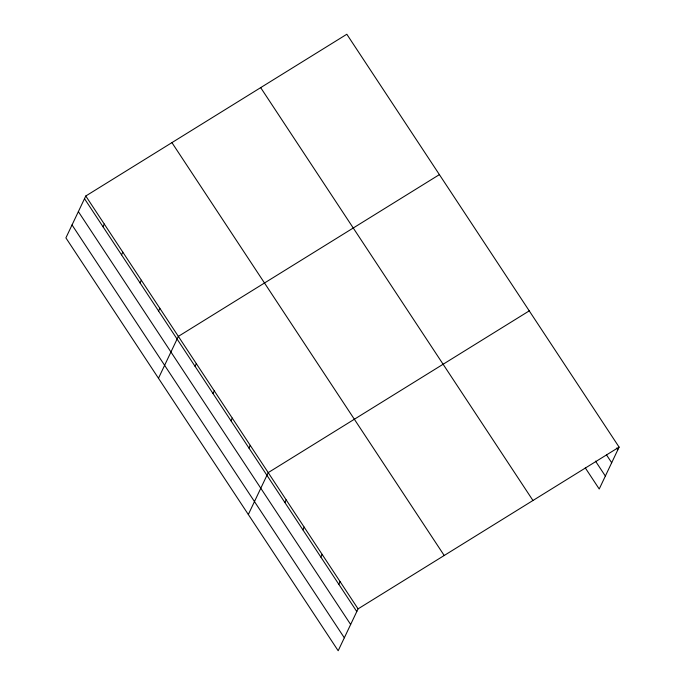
<?xml version="1.0" encoding="UTF-8"?>
<svg xmlns="http://www.w3.org/2000/svg" width="685" height="685" viewBox="0 0 685 685"><rect width="100%" height="100%" fill="white"/><g stroke="black" fill="none" stroke-linecap="round" stroke-linejoin="round"><path stroke-width="1.03" d="M85.779 196.004L65.897 237.883L338.176 650.75L358.067 608.871L619.103 447.117L346.824 34.25L85.779 196.004L358.067 608.871M103.024 226.761L104.3 224.072M121.536 254.837L122.812 252.149M140.048 282.914L141.324 280.225M158.569 310.99L159.845 308.301M158.475 378.257L178.357 336.378L439.393 174.624M195.054 366.312L196.33 363.624M213.026 393.558L214.302 390.878M230.991 420.813L232.275 418.124M248.963 448.058L250.239 445.37M248.33 514.503L268.212 472.624L529.248 310.87M284.909 502.559L286.184 499.87M302.881 529.805L304.157 527.125M320.845 557.059L322.121 554.37M338.818 584.305L340.094 581.616M619.103 447.117L599.221 488.996L585.307 467.906M616.671 448.05L617.827 449.805M606.473 454.831L611.688 462.743M595.505 461.125L605.36 476.066M260.677 87.629L532.964 500.495M171.926 142.626L444.205 555.492M84.503 198.684L356.791 611.559M78.364 211.622L350.651 624.489M72.036 224.945L344.324 637.812"/></g></svg>
